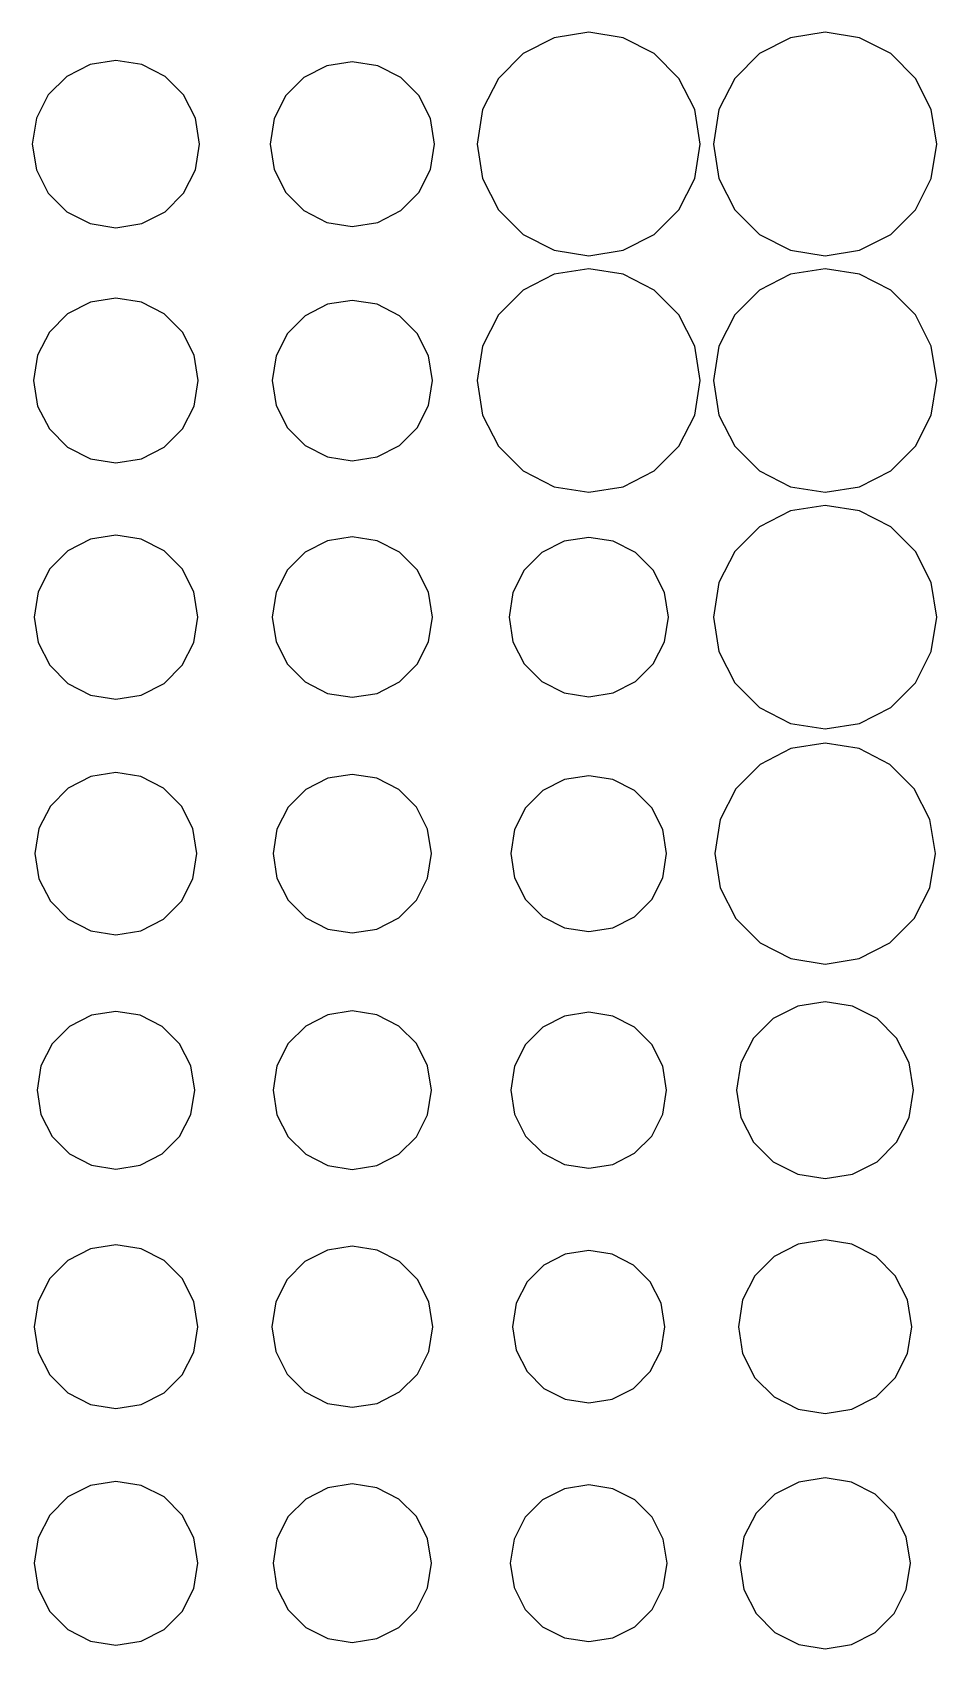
# Model space of a CAD drawing. Header units: metres. Extents: x -319 to 328, y -240 to 246.
# Drawn here: x -227.4 to -158.5, y 122.5 to 245.5 of the extents above; entities that cross this region are included whole.
import ezdxf

# ---------------------------------------------------------------- set-up
doc = ezdxf.new("R2010")
doc.units = ezdxf.units.M

msp = doc.modelspace()

# ---------------------------------------------------------------- linework, layer by layer
for p, q in [((-187.62665, 245.08398, -415.6922), (-189.99617, 243.87665, -415.6922)), ((-185, 245.5, -415.6922), (-187.62665, 245.08398, -415.6922)), ((-182.37335, 245.08398, -415.6922), (-185, 245.5, -415.6922)), ((-180.00383, 243.87665, -415.6922), (-182.37335, 245.08398, -415.6922)), ((-169.62665, 245.08398, -415.6922), (-171.99617, 243.87665, -415.6922)), ((-167, 245.5, -415.6922), (-169.62665, 245.08398, -415.6922)), ((-164.37335, 245.08398, -415.6922), (-167, 245.5, -415.6922)), ((-162.00383, 243.87665, -415.6922), (-164.37335, 245.08398, -415.6922)), ((-189.99617, 243.87665, -415.6922), (-191.87665, 241.99619, -415.6922)), ((-178.12335, 241.99619, -415.6922), (-180.00383, 243.87665, -415.6922)), ((-171.99617, 243.87665, -415.6922), (-173.87665, 241.99619, -415.6922)), ((-160.12335, 241.99619, -415.6922), (-162.00383, 243.87665, -415.6922)), ((-222.9674, 243.05505, -415.6922), (-224.74223, 242.15076, -415.6922)), ((-221, 243.36667, -415.6922), (-222.9674, 243.05505, -415.6922)), ((-219.0326, 243.05505, -415.6922), (-221, 243.36667, -415.6922)), ((-217.25777, 242.15076, -415.6922), (-219.0326, 243.05505, -415.6922)), ((-204.93651, 242.95996, -415.6922), (-206.68346, 242.06982, -415.6922)), ((-203, 243.26666, -415.6922), (-204.93651, 242.95996, -415.6922)), ((-201.06349, 242.95996, -415.6922), (-203, 243.26666, -415.6922)), ((-199.31654, 242.06982, -415.6922), (-201.06349, 242.95996, -415.6922)), ((-224.74223, 242.15076, -415.6922), (-226.15074, 240.74222, -415.6922)), ((-215.84926, 240.74222, -415.6922), (-217.25777, 242.15076, -415.6922)), ((-206.68346, 242.06982, -415.6922), (-208.06984, 240.68344, -415.6922)), ((-197.93016, 240.68344, -415.6922), (-199.31654, 242.06982, -415.6922)), ((-191.87665, 241.99619, -415.6922), (-193.08398, 239.62665, -415.6922)), ((-176.91602, 239.62665, -415.6922), (-178.12335, 241.99619, -415.6922)), ((-173.87665, 241.99619, -415.6922), (-175.08398, 239.62665, -415.6922)), ((-158.91602, 239.62665, -415.6922), (-160.12335, 241.99619, -415.6922)), ((-226.15074, 240.74222, -415.6922), (-227.05505, 238.9674, -415.6922)), ((-214.94495, 238.9674, -415.6922), (-215.84926, 240.74222, -415.6922)), ((-208.06984, 240.68344, -415.6922), (-208.95996, 238.9365, -415.6922)), ((-197.04004, 238.9365, -415.6922), (-197.93016, 240.68344, -415.6922)), ((-227.05505, 238.9674, -415.6922), (-227.36667, 237, -415.6922)), ((-214.63333, 237, -415.6922), (-214.94495, 238.9674, -415.6922)), ((-208.95996, 238.9365, -415.6922), (-209.26666, 237, -415.6922)), ((-196.73334, 237, -415.6922), (-197.04004, 238.9365, -415.6922)), ((-193.08398, 239.62665, -415.6922), (-193.5, 237, -415.6922)), ((-176.5, 237, -415.6922), (-176.91602, 239.62665, -415.6922)), ((-175.08398, 239.62665, -415.6922), (-175.5, 237, -415.6922)), ((-158.5, 237, -415.6922), (-158.91602, 239.62665, -415.6922)), ((-227.36667, 237, -415.6922), (-227.05505, 235.0326, -415.6922)), ((-214.94495, 235.0326, -415.6922), (-214.63333, 237, -415.6922)), ((-209.26666, 237, -415.6922), (-208.95996, 235.0635, -415.6922)), ((-197.04004, 235.0635, -415.6922), (-196.73334, 237, -415.6922)), ((-193.5, 237, -415.6922), (-193.08398, 234.37335, -415.6922)), ((-176.91602, 234.37335, -415.6922), (-176.5, 237, -415.6922)), ((-175.5, 237, -415.6922), (-175.08398, 234.37335, -415.6922)), ((-158.91602, 234.37335, -415.6922), (-158.5, 237, -415.6922)), ((-227.05505, 235.0326, -415.6922), (-226.15074, 233.25778, -415.6922)), ((-215.84926, 233.25775, -415.6922), (-214.94495, 235.0326, -415.6922)), ((-208.95996, 235.0635, -415.6922), (-208.06984, 233.31656, -415.6922)), ((-197.93016, 233.31656, -415.6922), (-197.04004, 235.0635, -415.6922)), ((-193.08398, 234.37335, -415.6922), (-191.87665, 232.00381, -415.6922)), ((-178.12335, 232.00381, -415.6922), (-176.91602, 234.37335, -415.6922)), ((-175.08398, 234.37335, -415.6922), (-173.87665, 232.00381, -415.6922)), ((-160.12335, 232.00381, -415.6922), (-158.91602, 234.37335, -415.6922)), ((-226.15074, 233.25778, -415.6922), (-224.74223, 231.84927, -415.6922)), ((-217.25777, 231.84924, -415.6922), (-215.84926, 233.25775, -415.6922)), ((-208.06984, 233.31656, -415.6922), (-206.68346, 231.93018, -415.6922)), ((-199.31654, 231.93015, -415.6922), (-197.93016, 233.31656, -415.6922)), ((-224.74223, 231.84927, -415.6922), (-222.9674, 230.94495, -415.6922)), ((-219.0326, 230.94495, -415.6922), (-217.25777, 231.84924, -415.6922)), ((-206.68346, 231.93018, -415.6922), (-204.93651, 231.04004, -415.6922)), ((-201.06349, 231.04004, -415.6922), (-199.31654, 231.93015, -415.6922)), ((-191.87665, 232.00381, -415.6922), (-189.99617, 230.12335, -415.6922)), ((-180.00383, 230.12335, -415.6922), (-178.12335, 232.00381, -415.6922)), ((-173.87665, 232.00381, -415.6922), (-171.99617, 230.12335, -415.6922)), ((-162.00383, 230.12335, -415.6922), (-160.12335, 232.00381, -415.6922)), ((-222.9674, 230.94495, -415.6922), (-221, 230.63333, -415.6922)), ((-221, 230.63333, -415.6922), (-219.0326, 230.94495, -415.6922)), ((-204.93651, 231.04004, -415.6922), (-203, 230.73334, -415.6922)), ((-203, 230.73334, -415.6922), (-201.06349, 231.04004, -415.6922)), ((-189.99617, 230.12335, -415.6922), (-187.62665, 228.91602, -415.6922)), ((-182.37335, 228.91602, -415.6922), (-180.00383, 230.12335, -415.6922)), ((-171.99617, 230.12335, -415.6922), (-169.62665, 228.91602, -415.6922)), ((-164.37335, 228.91602, -415.6922), (-162.00383, 230.12335, -415.6922)), ((-187.62665, 228.91602, -415.6922), (-185, 228.5, -415.6922)), ((-185, 228.5, -415.6922), (-182.37335, 228.91602, -415.6922)), ((-169.62665, 228.91602, -415.6922), (-167, 228.5, -415.6922)), ((-167, 228.5, -415.6922), (-164.37335, 228.91602, -415.6922)), ((-187.62665, 227.08398, -415.6922), (-189.99617, 225.87665, -415.6922)), ((-185, 227.5, -415.6922), (-187.62665, 227.08398, -415.6922)), ((-182.37335, 227.08398, -415.6922), (-185, 227.5, -415.6922)), ((-180.00383, 225.87665, -415.6922), (-182.37335, 227.08398, -415.6922)), ((-169.62665, 227.08398, -415.6922), (-171.99617, 225.87665, -415.6922)), ((-167, 227.5, -415.6922), (-169.62665, 227.08398, -415.6922)), ((-164.37335, 227.08398, -415.6922), (-167, 227.5, -415.6922)), ((-162.00383, 225.87665, -415.6922), (-164.37335, 227.08398, -415.6922)), ((-221, 225.26666, -415.6922), (-222.93651, 224.95996, -415.6922)), ((-219.06349, 224.95996, -415.6922), (-221, 225.26666, -415.6922)), ((-203, 225.1, -415.6922), (-204.88501, 224.80145, -415.6922)), ((-201.11499, 224.80145, -415.6922), (-203, 225.1, -415.6922)), ((-189.99617, 225.87665, -415.6922), (-191.87665, 223.99619, -415.6922)), ((-178.12335, 223.99619, -415.6922), (-180.00383, 225.87665, -415.6922)), ((-171.99617, 225.87665, -415.6922), (-173.87665, 223.99619, -415.6922)), ((-160.12335, 223.99619, -415.6922), (-162.00383, 225.87665, -415.6922)), ((-224.68346, 224.06982, -415.6922), (-226.06984, 222.68344, -415.6922)), ((-222.93651, 224.95996, -415.6922), (-224.68346, 224.06982, -415.6922)), ((-217.31654, 224.06982, -415.6922), (-219.06349, 224.95996, -415.6922)), ((-215.93016, 222.68344, -415.6922), (-217.31654, 224.06982, -415.6922)), ((-206.58548, 223.935, -415.6922), (-207.935, 222.58548, -415.6922)), ((-204.88501, 224.80145, -415.6922), (-206.58548, 223.935, -415.6922)), ((-199.41452, 223.935, -415.6922), (-201.11499, 224.80145, -415.6922)), ((-198.065, 222.58548, -415.6922), (-199.41452, 223.935, -415.6922)), ((-191.87665, 223.99619, -415.6922), (-193.08398, 221.62665, -415.6922)), ((-176.91602, 221.62665, -415.6922), (-178.12335, 223.99619, -415.6922)), ((-173.87665, 223.99619, -415.6922), (-175.08398, 221.62665, -415.6922)), ((-158.91602, 221.62665, -415.6922), (-160.12335, 223.99619, -415.6922)), ((-226.06984, 222.68344, -415.6922), (-226.95996, 220.9365, -415.6922)), ((-215.04004, 220.9365, -415.6922), (-215.93016, 222.68344, -415.6922)), ((-207.935, 222.58548, -415.6922), (-208.80145, 220.88501, -415.6922)), ((-197.19855, 220.88501, -415.6922), (-198.065, 222.58548, -415.6922)), ((-193.08398, 221.62665, -415.6922), (-193.5, 219, -415.6922)), ((-176.5, 219, -415.6922), (-176.91602, 221.62665, -415.6922)), ((-175.08398, 221.62665, -415.6922), (-175.5, 219, -415.6922)), ((-158.5, 219, -415.6922), (-158.91602, 221.62665, -415.6922)), ((-226.95996, 220.9365, -415.6922), (-227.26666, 219, -415.6922)), ((-214.73334, 219, -415.6922), (-215.04004, 220.9365, -415.6922)), ((-208.80145, 220.88501, -415.6922), (-209.1, 219, -415.6922)), ((-196.9, 219, -415.6922), (-197.19855, 220.88501, -415.6922)), ((-227.26666, 219, -415.6922), (-226.95996, 217.0635, -415.6922)), ((-215.04004, 217.0635, -415.6922), (-214.73334, 219, -415.6922)), ((-209.1, 219, -415.6922), (-208.80145, 217.11499, -415.6922)), ((-197.19855, 217.11499, -415.6922), (-196.9, 219, -415.6922)), ((-193.5, 219, -415.6922), (-193.08398, 216.37335, -415.6922)), ((-176.91602, 216.37335, -415.6922), (-176.5, 219, -415.6922)), ((-175.5, 219, -415.6922), (-175.08398, 216.37335, -415.6922)), ((-158.91602, 216.37335, -415.6922), (-158.5, 219, -415.6922)), ((-226.95996, 217.0635, -415.6922), (-226.06984, 215.31656, -415.6922)), ((-215.93016, 215.31656, -415.6922), (-215.04004, 217.0635, -415.6922)), ((-208.80145, 217.11499, -415.6922), (-207.935, 215.41452, -415.6922)), ((-198.065, 215.41452, -415.6922), (-197.19855, 217.11499, -415.6922)), ((-226.06984, 215.31656, -415.6922), (-224.68346, 213.93018, -415.6922)), ((-217.31654, 213.93015, -415.6922), (-215.93016, 215.31656, -415.6922)), ((-207.935, 215.41452, -415.6922), (-206.58548, 214.065, -415.6922)), ((-199.41452, 214.065, -415.6922), (-198.065, 215.41452, -415.6922)), ((-193.08398, 216.37335, -415.6922), (-191.87665, 214.00381, -415.6922)), ((-178.12335, 214.00381, -415.6922), (-176.91602, 216.37335, -415.6922)), ((-175.08398, 216.37335, -415.6922), (-173.87665, 214.00381, -415.6922)), ((-160.12335, 214.00381, -415.6922), (-158.91602, 216.37335, -415.6922)), ((-206.58548, 214.065, -415.6922), (-204.88501, 213.19855, -415.6922)), ((-201.11499, 213.19855, -415.6922), (-199.41452, 214.065, -415.6922)), ((-224.68346, 213.93018, -415.6922), (-222.93651, 213.04004, -415.6922)), ((-222.93651, 213.04004, -415.6922), (-221, 212.73334, -415.6922)), ((-221, 212.73334, -415.6922), (-219.06349, 213.04004, -415.6922)), ((-219.06349, 213.04004, -415.6922), (-217.31654, 213.93015, -415.6922)), ((-204.88501, 213.19855, -415.6922), (-203, 212.9, -415.6922)), ((-203, 212.9, -415.6922), (-201.11499, 213.19855, -415.6922)), ((-191.87665, 214.00381, -415.6922), (-189.99617, 212.12335, -415.6922)), ((-180.00383, 212.12335, -415.6922), (-178.12335, 214.00381, -415.6922)), ((-173.87665, 214.00381, -415.6922), (-171.99617, 212.12335, -415.6922)), ((-162.00383, 212.12335, -415.6922), (-160.12335, 214.00381, -415.6922)), ((-189.99617, 212.12335, -415.6922), (-187.62665, 210.91602, -415.6922)), ((-182.37335, 210.91602, -415.6922), (-180.00383, 212.12335, -415.6922)), ((-171.99617, 212.12335, -415.6922), (-169.62665, 210.91602, -415.6922)), ((-164.37335, 210.91602, -415.6922), (-162.00383, 212.12335, -415.6922)), ((-187.62665, 210.91602, -415.6922), (-185, 210.5, -415.6922)), ((-185, 210.5, -415.6922), (-182.37335, 210.91602, -415.6922)), ((-169.62665, 210.91602, -415.6922), (-167, 210.5, -415.6922)), ((-167, 210.5, -415.6922), (-164.37335, 210.91602, -415.6922)), ((-167, 209.5, -415.6922), (-169.62665, 209.08398, -415.6922)), ((-164.37335, 209.08398, -415.6922), (-167, 209.5, -415.6922)), ((-171.99617, 207.87665, -415.6922), (-173.87665, 205.99619, -415.6922)), ((-169.62665, 209.08398, -415.6922), (-171.99617, 207.87665, -415.6922)), ((-162.00383, 207.87665, -415.6922), (-164.37335, 209.08398, -415.6922)), ((-160.12335, 205.99619, -415.6922), (-162.00383, 207.87665, -415.6922)), ((-222.92621, 206.92825, -415.6922), (-224.66386, 206.04288, -415.6922)), ((-221, 207.23334, -415.6922), (-222.92621, 206.92825, -415.6922)), ((-219.07379, 206.92825, -415.6922), (-221, 207.23334, -415.6922)), ((-217.33614, 206.04288, -415.6922), (-219.07379, 206.92825, -415.6922)), ((-204.88501, 206.80145, -415.6922), (-206.58548, 205.935, -415.6922)), ((-203, 207.1, -415.6922), (-204.88501, 206.80145, -415.6922)), ((-201.11499, 206.80145, -415.6922), (-203, 207.1, -415.6922)), ((-199.41452, 205.935, -415.6922), (-201.11499, 206.80145, -415.6922)), ((-186.87471, 206.76974, -415.6922), (-188.5659, 205.90805, -415.6922)), ((-185, 207.06668, -415.6922), (-186.87471, 206.76974, -415.6922)), ((-183.12529, 206.76974, -415.6922), (-185, 207.06668, -415.6922)), ((-181.4341, 205.90805, -415.6922), (-183.12529, 206.76974, -415.6922)), ((-224.66386, 206.04288, -415.6922), (-226.04288, 204.66385, -415.6922)), ((-215.95712, 204.66385, -415.6922), (-217.33614, 206.04288, -415.6922)), ((-206.58548, 205.935, -415.6922), (-207.935, 204.58548, -415.6922)), ((-198.065, 204.58548, -415.6922), (-199.41452, 205.935, -415.6922)), ((-188.5659, 205.90805, -415.6922), (-189.90804, 204.56589, -415.6922)), ((-180.09196, 204.56589, -415.6922), (-181.4341, 205.90805, -415.6922)), ((-173.87665, 205.99619, -415.6922), (-175.08398, 203.62665, -415.6922)), ((-158.91602, 203.62665, -415.6922), (-160.12335, 205.99619, -415.6922)), ((-226.04288, 204.66385, -415.6922), (-226.92825, 202.92621, -415.6922)), ((-215.07175, 202.92621, -415.6922), (-215.95712, 204.66385, -415.6922)), ((-207.935, 204.58548, -415.6922), (-208.80145, 202.88501, -415.6922)), ((-197.19855, 202.88501, -415.6922), (-198.065, 204.58548, -415.6922)), ((-189.90804, 204.56589, -415.6922), (-190.76974, 202.8747, -415.6922)), ((-179.23026, 202.8747, -415.6922), (-180.09196, 204.56589, -415.6922)), ((-175.08398, 203.62665, -415.6922), (-175.5, 201, -415.6922)), ((-158.5, 201, -415.6922), (-158.91602, 203.62665, -415.6922)), ((-226.92825, 202.92621, -415.6922), (-227.23334, 201, -415.6922)), ((-214.76666, 201, -415.6922), (-215.07175, 202.92621, -415.6922)), ((-208.80145, 202.88501, -415.6922), (-209.1, 201, -415.6922)), ((-196.9, 201, -415.6922), (-197.19855, 202.88501, -415.6922)), ((-190.76974, 202.8747, -415.6922), (-191.06667, 201, -415.6922)), ((-178.93333, 201, -415.6922), (-179.23026, 202.8747, -415.6922)), ((-227.23334, 201, -415.6922), (-226.92825, 199.07379, -415.6922)), ((-215.07175, 199.07379, -415.6922), (-214.76666, 201, -415.6922)), ((-209.1, 201, -415.6922), (-208.80145, 199.11499, -415.6922)), ((-197.19855, 199.11499, -415.6922), (-196.9, 201, -415.6922)), ((-191.06667, 201, -415.6922), (-190.76974, 199.1253, -415.6922)), ((-179.23026, 199.1253, -415.6922), (-178.93333, 201, -415.6922)), ((-175.5, 201, -415.6922), (-175.08398, 198.37335, -415.6922)), ((-158.91602, 198.37335, -415.6922), (-158.5, 201, -415.6922)), ((-226.92825, 199.07379, -415.6922), (-226.04288, 197.33615, -415.6922)), ((-215.95712, 197.33615, -415.6922), (-215.07175, 199.07379, -415.6922)), ((-208.80145, 199.11499, -415.6922), (-207.935, 197.41452, -415.6922)), ((-198.065, 197.41452, -415.6922), (-197.19855, 199.11499, -415.6922)), ((-190.76974, 199.1253, -415.6922), (-189.90804, 197.43411, -415.6922)), ((-180.09196, 197.43411, -415.6922), (-179.23026, 199.1253, -415.6922)), ((-175.08398, 198.37335, -415.6922), (-173.87665, 196.00381, -415.6922)), ((-160.12335, 196.00381, -415.6922), (-158.91602, 198.37335, -415.6922)), ((-226.04288, 197.33615, -415.6922), (-224.66386, 195.95712, -415.6922)), ((-217.33615, 195.95712, -415.6922), (-215.95712, 197.33615, -415.6922)), ((-207.935, 197.41452, -415.6922), (-206.58548, 196.065, -415.6922)), ((-199.41452, 196.065, -415.6922), (-198.065, 197.41452, -415.6922)), ((-189.90804, 197.43411, -415.6922), (-188.5659, 196.09198, -415.6922)), ((-181.4341, 196.09195, -415.6922), (-180.09196, 197.43411, -415.6922)), ((-224.66386, 195.95712, -415.6922), (-222.92621, 195.07175, -415.6922)), ((-219.07379, 195.07175, -415.6922), (-217.33615, 195.95712, -415.6922)), ((-206.58548, 196.065, -415.6922), (-204.88501, 195.19855, -415.6922)), ((-201.11499, 195.19855, -415.6922), (-199.41452, 196.065, -415.6922)), ((-188.5659, 196.09198, -415.6922), (-186.87471, 195.23026, -415.6922)), ((-183.12529, 195.23026, -415.6922), (-181.4341, 196.09195, -415.6922)), ((-173.87665, 196.00381, -415.6922), (-171.99617, 194.12335, -415.6922)), ((-162.00383, 194.12335, -415.6922), (-160.12335, 196.00381, -415.6922)), ((-222.92621, 195.07175, -415.6922), (-221, 194.76666, -415.6922)), ((-221, 194.76666, -415.6922), (-219.07379, 195.07175, -415.6922)), ((-204.88501, 195.19855, -415.6922), (-203, 194.9, -415.6922)), ((-203, 194.9, -415.6922), (-201.11499, 195.19855, -415.6922)), ((-186.87471, 195.23026, -415.6922), (-185, 194.93332, -415.6922)), ((-185, 194.93332, -415.6922), (-183.12529, 195.23026, -415.6922)), ((-171.99617, 194.12335, -415.6922), (-169.62665, 192.91602, -415.6922)), ((-164.37335, 192.91602, -415.6922), (-162.00383, 194.12335, -415.6922)), ((-169.62665, 192.91602, -415.6922), (-167, 192.5, -415.6922)), ((-167, 192.5, -415.6922), (-164.37335, 192.91602, -415.6922)), ((-169.59575, 190.98886, -415.6922), (-171.9374, 189.79575, -415.6922)), ((-167, 191.4, -415.6922), (-169.59575, 190.98886, -415.6922)), ((-164.40425, 190.98886, -415.6922), (-167, 191.4, -415.6922)), ((-162.0626, 189.79575, -415.6922), (-164.40425, 190.98886, -415.6922)), ((-171.9374, 189.79575, -415.6922), (-173.79575, 187.93741, -415.6922)), ((-160.20425, 187.93741, -415.6922), (-162.0626, 189.79575, -415.6922)), ((-222.90561, 188.86484, -415.6922), (-224.62466, 187.98895, -415.6922)), ((-221, 189.16666, -415.6922), (-222.90561, 188.86484, -415.6922)), ((-219.09439, 188.86484, -415.6922), (-221, 189.16666, -415.6922)), ((-217.37532, 187.98895, -415.6922), (-219.09439, 188.86484, -415.6922)), ((-204.86441, 188.73804, -415.6922), (-206.5463, 187.88107, -415.6922)), ((-203, 189.03333, -415.6922), (-204.86441, 188.73804, -415.6922)), ((-201.13559, 188.73804, -415.6922), (-203, 189.03333, -415.6922)), ((-199.4537, 187.88107, -415.6922), (-201.13559, 188.73804, -415.6922)), ((-186.8335, 188.64294, -415.6922), (-188.48752, 187.80017, -415.6922)), ((-185, 188.93332, -415.6922), (-186.8335, 188.64294, -415.6922)), ((-183.1665, 188.64294, -415.6922), (-185, 188.93332, -415.6922)), ((-181.51247, 187.80017, -415.6922), (-183.1665, 188.64294, -415.6922)), ((-224.62466, 187.98895, -415.6922), (-225.98894, 186.62466, -415.6922)), ((-216.01106, 186.62466, -415.6922), (-217.37532, 187.98895, -415.6922)), ((-206.5463, 187.88107, -415.6922), (-207.88107, 186.5463, -415.6922)), ((-198.11893, 186.5463, -415.6922), (-199.4537, 187.88107, -415.6922)), ((-188.48752, 187.80017, -415.6922), (-189.80017, 186.48752, -415.6922)), ((-180.19983, 186.48752, -415.6922), (-181.51247, 187.80017, -415.6922)), ((-173.79575, 187.93741, -415.6922), (-174.98888, 185.59573, -415.6922)), ((-159.01112, 185.59573, -415.6922), (-160.20425, 187.93741, -415.6922)), ((-225.98894, 186.62466, -415.6922), (-226.86484, 184.90561, -415.6922)), ((-215.13516, 184.90561, -415.6922), (-216.01106, 186.62466, -415.6922)), ((-207.88107, 186.5463, -415.6922), (-208.73804, 184.86441, -415.6922)), ((-197.26196, 184.86441, -415.6922), (-198.11893, 186.5463, -415.6922)), ((-189.80017, 186.48752, -415.6922), (-190.64293, 184.8335, -415.6922)), ((-179.35707, 184.8335, -415.6922), (-180.19983, 186.48752, -415.6922)), ((-226.86484, 184.90561, -415.6922), (-227.16666, 183, -415.6922)), ((-214.83334, 183, -415.6922), (-215.13516, 184.90561, -415.6922)), ((-208.73804, 184.86441, -415.6922), (-209.03333, 183, -415.6922)), ((-196.96667, 183, -415.6922), (-197.26196, 184.86441, -415.6922)), ((-190.64293, 184.8335, -415.6922), (-190.93333, 183, -415.6922)), ((-179.06667, 183, -415.6922), (-179.35707, 184.8335, -415.6922)), ((-174.98888, 185.59573, -415.6922), (-175.4, 183, -415.6922)), ((-158.6, 183, -415.6922), (-159.01112, 185.59573, -415.6922)), ((-227.16666, 183, -415.6922), (-226.86484, 181.09439, -415.6922)), ((-215.13516, 181.09439, -415.6922), (-214.83334, 183, -415.6922)), ((-209.03333, 183, -415.6922), (-208.73804, 181.13559, -415.6922)), ((-197.26196, 181.13559, -415.6922), (-196.96667, 183, -415.6922)), ((-190.93333, 183, -415.6922), (-190.64293, 181.1665, -415.6922)), ((-179.35707, 181.1665, -415.6922), (-179.06667, 183, -415.6922)), ((-175.4, 183, -415.6922), (-174.98888, 180.40427, -415.6922)), ((-159.01112, 180.40427, -415.6922), (-158.6, 183, -415.6922)), ((-226.86484, 181.09439, -415.6922), (-225.98894, 179.37534, -415.6922)), ((-216.01106, 179.37534, -415.6922), (-215.13516, 181.09439, -415.6922)), ((-208.73804, 181.13559, -415.6922), (-207.88107, 179.4537, -415.6922)), ((-198.11893, 179.4537, -415.6922), (-197.26196, 181.13559, -415.6922)), ((-190.64293, 181.1665, -415.6922), (-189.80017, 179.51248, -415.6922)), ((-180.19983, 179.51248, -415.6922), (-179.35707, 181.1665, -415.6922)), ((-174.98888, 180.40427, -415.6922), (-173.79575, 178.06259, -415.6922)), ((-160.20425, 178.06259, -415.6922), (-159.01112, 180.40427, -415.6922)), ((-225.98894, 179.37534, -415.6922), (-224.62468, 178.01108, -415.6922)), ((-217.37534, 178.01105, -415.6922), (-216.01106, 179.37534, -415.6922)), ((-207.88107, 179.4537, -415.6922), (-206.5463, 178.11893, -415.6922)), ((-199.4537, 178.11893, -415.6922), (-198.11893, 179.4537, -415.6922)), ((-189.80017, 179.51248, -415.6922), (-188.48753, 178.19983, -415.6922)), ((-181.51248, 178.19983, -415.6922), (-180.19983, 179.51248, -415.6922)), ((-224.62468, 178.01108, -415.6922), (-222.90561, 177.13516, -415.6922)), ((-222.90561, 177.13516, -415.6922), (-221, 176.83334, -415.6922)), ((-221, 176.83334, -415.6922), (-219.09439, 177.13516, -415.6922)), ((-219.09439, 177.13516, -415.6922), (-217.37534, 178.01105, -415.6922)), ((-206.5463, 178.11893, -415.6922), (-204.86441, 177.26196, -415.6922)), ((-204.86441, 177.26196, -415.6922), (-203, 176.96667, -415.6922)), ((-203, 176.96667, -415.6922), (-201.13559, 177.26196, -415.6922)), ((-201.13559, 177.26196, -415.6922), (-199.4537, 178.11893, -415.6922)), ((-188.48753, 178.19983, -415.6922), (-186.8335, 177.35706, -415.6922)), ((-186.8335, 177.35706, -415.6922), (-185, 177.06668, -415.6922)), ((-185, 177.06668, -415.6922), (-183.1665, 177.35706, -415.6922)), ((-183.1665, 177.35706, -415.6922), (-181.51248, 178.19983, -415.6922)), ((-173.79575, 178.06259, -415.6922), (-171.9374, 176.20425, -415.6922)), ((-162.0626, 176.20425, -415.6922), (-160.20425, 178.06259, -415.6922)), ((-171.9374, 176.20425, -415.6922), (-169.59575, 175.01114, -415.6922)), ((-164.40425, 175.01114, -415.6922), (-162.0626, 176.20425, -415.6922)), ((-169.59575, 175.01114, -415.6922), (-167, 174.6, -415.6922)), ((-167, 174.6, -415.6922), (-164.40425, 175.01114, -415.6922)), ((-221, 171, -415.6922), (-222.8541, 170.70633, -415.6922)), ((-219.1459, 170.70633, -415.6922), (-221, 171, -415.6922)), ((-203, 171.03333, -415.6922), (-204.86441, 170.73804, -415.6922)), ((-201.13559, 170.73804, -415.6922), (-203, 171.03333, -415.6922)), ((-169.08072, 171.40378, -415.6922), (-170.95775, 170.44739, -415.6922)), ((-167, 171.73334, -415.6922), (-169.08072, 171.40378, -415.6922)), ((-164.91928, 171.40378, -415.6922), (-167, 171.73334, -415.6922)), ((-163.04225, 170.44739, -415.6922), (-164.91928, 171.40378, -415.6922)), ((-224.5267, 169.8541, -415.6922), (-225.8541, 168.5267, -415.6922)), ((-222.8541, 170.70633, -415.6922), (-224.5267, 169.8541, -415.6922)), ((-217.4733, 169.8541, -415.6922), (-219.1459, 170.70633, -415.6922)), ((-216.1459, 168.5267, -415.6922), (-217.4733, 169.8541, -415.6922)), ((-206.5463, 169.88107, -415.6922), (-207.88107, 168.5463, -415.6922)), ((-204.86441, 170.73804, -415.6922), (-206.5463, 169.88107, -415.6922)), ((-199.4537, 169.88107, -415.6922), (-201.13559, 170.73804, -415.6922)), ((-198.11893, 168.5463, -415.6922), (-199.4537, 169.88107, -415.6922)), ((-188.48752, 169.80017, -415.6922), (-189.80017, 168.48752, -415.6922)), ((-186.8335, 170.64294, -415.6922), (-188.48752, 169.80017, -415.6922)), ((-185, 170.93332, -415.6922), (-186.8335, 170.64294, -415.6922)), ((-183.1665, 170.64294, -415.6922), (-185, 170.93332, -415.6922)), ((-181.51247, 169.80017, -415.6922), (-183.1665, 170.64294, -415.6922)), ((-180.19983, 168.48752, -415.6922), (-181.51247, 169.80017, -415.6922)), ((-170.95775, 170.44739, -415.6922), (-172.44739, 168.95776, -415.6922)), ((-161.55261, 168.95776, -415.6922), (-163.04225, 170.44739, -415.6922)), ((-225.8541, 168.5267, -415.6922), (-226.70633, 166.8541, -415.6922)), ((-215.29367, 166.8541, -415.6922), (-216.1459, 168.5267, -415.6922)), ((-207.88107, 168.5463, -415.6922), (-208.73804, 166.86441, -415.6922)), ((-197.26196, 166.86441, -415.6922), (-198.11893, 168.5463, -415.6922)), ((-172.44739, 168.95776, -415.6922), (-173.40378, 167.08072, -415.6922)), ((-160.59622, 167.08072, -415.6922), (-161.55261, 168.95776, -415.6922)), ((-189.80017, 168.48752, -415.6922), (-190.64293, 166.8335, -415.6922)), ((-179.35707, 166.8335, -415.6922), (-180.19983, 168.48752, -415.6922)), ((-226.70633, 166.8541, -415.6922), (-227, 165, -415.6922)), ((-215, 165, -415.6922), (-215.29367, 166.8541, -415.6922)), ((-208.73804, 166.86441, -415.6922), (-209.03333, 165, -415.6922)), ((-196.96667, 165, -415.6922), (-197.26196, 166.86441, -415.6922)), ((-190.64293, 166.8335, -415.6922), (-190.93333, 165, -415.6922)), ((-179.06667, 165, -415.6922), (-179.35707, 166.8335, -415.6922)), ((-173.40378, 167.08072, -415.6922), (-173.73334, 165, -415.6922)), ((-160.26666, 165, -415.6922), (-160.59622, 167.08072, -415.6922)), ((-227, 165, -415.6922), (-226.70633, 163.1459, -415.6922)), ((-215.29367, 163.1459, -415.6922), (-215, 165, -415.6922)), ((-209.03333, 165, -415.6922), (-208.73804, 163.13559, -415.6922)), ((-197.26196, 163.13559, -415.6922), (-196.96667, 165, -415.6922)), ((-190.93333, 165, -415.6922), (-190.64293, 163.1665, -415.6922)), ((-179.35707, 163.1665, -415.6922), (-179.06667, 165, -415.6922)), ((-173.73334, 165, -415.6922), (-173.40378, 162.91928, -415.6922)), ((-160.59622, 162.91928, -415.6922), (-160.26666, 165, -415.6922)), ((-226.70633, 163.1459, -415.6922), (-225.8541, 161.4733, -415.6922)), ((-216.1459, 161.4733, -415.6922), (-215.29367, 163.1459, -415.6922)), ((-208.73804, 163.13559, -415.6922), (-207.88107, 161.4537, -415.6922)), ((-198.11893, 161.4537, -415.6922), (-197.26196, 163.13559, -415.6922)), ((-190.64293, 163.1665, -415.6922), (-189.80017, 161.51248, -415.6922)), ((-180.19983, 161.51248, -415.6922), (-179.35707, 163.1665, -415.6922)), ((-173.40378, 162.91928, -415.6922), (-172.44739, 161.04224, -415.6922)), ((-161.55261, 161.04224, -415.6922), (-160.59622, 162.91928, -415.6922)), ((-225.8541, 161.4733, -415.6922), (-224.5267, 160.1459, -415.6922)), ((-217.4733, 160.1459, -415.6922), (-216.1459, 161.4733, -415.6922)), ((-207.88107, 161.4537, -415.6922), (-206.5463, 160.11893, -415.6922)), ((-199.4537, 160.11893, -415.6922), (-198.11893, 161.4537, -415.6922)), ((-189.80017, 161.51248, -415.6922), (-188.48753, 160.19983, -415.6922)), ((-181.51248, 160.19983, -415.6922), (-180.19983, 161.51248, -415.6922)), ((-224.5267, 160.1459, -415.6922), (-222.8541, 159.29367, -415.6922)), ((-219.1459, 159.29367, -415.6922), (-217.4733, 160.1459, -415.6922)), ((-206.5463, 160.11893, -415.6922), (-204.86441, 159.26196, -415.6922)), ((-201.13559, 159.26196, -415.6922), (-199.4537, 160.11893, -415.6922)), ((-188.48753, 160.19983, -415.6922), (-186.8335, 159.35706, -415.6922)), ((-183.1665, 159.35706, -415.6922), (-181.51248, 160.19983, -415.6922)), ((-172.44739, 161.04224, -415.6922), (-170.95775, 159.55261, -415.6922)), ((-163.04225, 159.55261, -415.6922), (-161.55261, 161.04224, -415.6922)), ((-222.8541, 159.29367, -415.6922), (-221, 159, -415.6922)), ((-221, 159, -415.6922), (-219.1459, 159.29367, -415.6922)), ((-204.86441, 159.26196, -415.6922), (-203, 158.96667, -415.6922)), ((-203, 158.96667, -415.6922), (-201.13559, 159.26196, -415.6922)), ((-186.8335, 159.35706, -415.6922), (-185, 159.06668, -415.6922)), ((-185, 159.06668, -415.6922), (-183.1665, 159.35706, -415.6922)), ((-170.95775, 159.55261, -415.6922), (-169.08072, 158.59622, -415.6922)), ((-164.91928, 158.59622, -415.6922), (-163.04225, 159.55261, -415.6922)), ((-169.08072, 158.59622, -415.6922), (-167, 158.26666, -415.6922)), ((-167, 158.26666, -415.6922), (-164.91928, 158.59622, -415.6922)), ((-222.92621, 152.92825, -415.6922), (-224.66386, 152.04288, -415.6922)), ((-221, 153.23334, -415.6922), (-222.92621, 152.92825, -415.6922)), ((-219.07379, 152.92825, -415.6922), (-221, 153.23334, -415.6922)), ((-217.33614, 152.04288, -415.6922), (-219.07379, 152.92825, -415.6922)), ((-204.8953, 152.83316, -415.6922), (-206.60507, 151.96198, -415.6922)), ((-203, 153.13333, -415.6922), (-204.8953, 152.83316, -415.6922)), ((-201.1047, 152.83316, -415.6922), (-203, 153.13333, -415.6922)), ((-199.39493, 151.96198, -415.6922), (-201.1047, 152.83316, -415.6922)), ((-185, 152.79999, -415.6922), (-186.7923, 152.51611, -415.6922)), ((-183.2077, 152.51611, -415.6922), (-185, 152.79999, -415.6922)), ((-169.0395, 153.27698, -415.6922), (-170.87938, 152.33951, -415.6922)), ((-167, 153.6, -415.6922), (-169.0395, 153.27698, -415.6922)), ((-164.9605, 153.27698, -415.6922), (-167, 153.6, -415.6922)), ((-163.12062, 152.33951, -415.6922), (-164.9605, 153.27698, -415.6922)), ((-224.66386, 152.04288, -415.6922), (-226.04288, 150.66385, -415.6922)), ((-215.95712, 150.66385, -415.6922), (-217.33614, 152.04288, -415.6922)), ((-206.60507, 151.96198, -415.6922), (-207.96198, 150.60507, -415.6922)), ((-198.03802, 150.60507, -415.6922), (-199.39493, 151.96198, -415.6922)), ((-188.40915, 151.69229, -415.6922), (-189.69229, 150.40915, -415.6922)), ((-186.7923, 152.51611, -415.6922), (-188.40915, 151.69229, -415.6922)), ((-181.59085, 151.69229, -415.6922), (-183.2077, 152.51611, -415.6922)), ((-180.30771, 150.40915, -415.6922), (-181.59085, 151.69229, -415.6922)), ((-170.87938, 152.33951, -415.6922), (-172.33951, 150.8794, -415.6922)), ((-161.66049, 150.8794, -415.6922), (-163.12062, 152.33951, -415.6922)), ((-226.04288, 150.66385, -415.6922), (-226.92825, 148.92621, -415.6922)), ((-215.07175, 148.92621, -415.6922), (-215.95712, 150.66385, -415.6922)), ((-207.96198, 150.60507, -415.6922), (-208.83315, 148.8953, -415.6922)), ((-197.16685, 148.8953, -415.6922), (-198.03802, 150.60507, -415.6922)), ((-189.69229, 150.40915, -415.6922), (-190.51613, 148.7923, -415.6922)), ((-179.48387, 148.7923, -415.6922), (-180.30771, 150.40915, -415.6922)), ((-172.33951, 150.8794, -415.6922), (-173.27698, 149.03952, -415.6922)), ((-160.72302, 149.03952, -415.6922), (-161.66049, 150.8794, -415.6922)), ((-226.92825, 148.92621, -415.6922), (-227.23334, 147, -415.6922)), ((-214.76666, 147, -415.6922), (-215.07175, 148.92621, -415.6922)), ((-208.83315, 148.8953, -415.6922), (-209.13333, 147, -415.6922)), ((-196.86667, 147, -415.6922), (-197.16685, 148.8953, -415.6922)), ((-173.27698, 149.03952, -415.6922), (-173.6, 147, -415.6922)), ((-160.4, 147, -415.6922), (-160.72302, 149.03952, -415.6922)), ((-190.51613, 148.7923, -415.6922), (-190.8, 147, -415.6922)), ((-179.2, 147, -415.6922), (-179.48387, 148.7923, -415.6922)), ((-227.23334, 147, -415.6922), (-226.92825, 145.07379, -415.6922)), ((-215.07175, 145.07379, -415.6922), (-214.76666, 147, -415.6922)), ((-209.13333, 147, -415.6922), (-208.83315, 145.1047, -415.6922)), ((-197.16685, 145.1047, -415.6922), (-196.86667, 147, -415.6922)), ((-190.8, 147, -415.6922), (-190.51613, 145.2077, -415.6922)), ((-179.48387, 145.2077, -415.6922), (-179.2, 147, -415.6922)), ((-173.6, 147, -415.6922), (-173.27698, 144.96048, -415.6922)), ((-160.72302, 144.96048, -415.6922), (-160.4, 147, -415.6922)), ((-190.51613, 145.2077, -415.6922), (-189.69229, 143.59085, -415.6922)), ((-180.30771, 143.59085, -415.6922), (-179.48387, 145.2077, -415.6922)), ((-226.92825, 145.07379, -415.6922), (-226.04288, 143.33615, -415.6922)), ((-215.95712, 143.33615, -415.6922), (-215.07175, 145.07379, -415.6922)), ((-208.83315, 145.1047, -415.6922), (-207.96198, 143.39493, -415.6922)), ((-198.03802, 143.39493, -415.6922), (-197.16685, 145.1047, -415.6922)), ((-173.27698, 144.96048, -415.6922), (-172.33951, 143.1206, -415.6922)), ((-161.66049, 143.1206, -415.6922), (-160.72302, 144.96048, -415.6922)), ((-226.04288, 143.33615, -415.6922), (-224.66386, 141.95712, -415.6922)), ((-217.33615, 141.95712, -415.6922), (-215.95712, 143.33615, -415.6922)), ((-207.96198, 143.39493, -415.6922), (-206.60509, 142.03802, -415.6922)), ((-199.39493, 142.03802, -415.6922), (-198.03802, 143.39493, -415.6922)), ((-189.69229, 143.59085, -415.6922), (-188.40915, 142.30771, -415.6922)), ((-181.59085, 142.30771, -415.6922), (-180.30771, 143.59085, -415.6922)), ((-172.33951, 143.1206, -415.6922), (-170.87938, 141.66049, -415.6922)), ((-163.12062, 141.66049, -415.6922), (-161.66049, 143.1206, -415.6922)), ((-224.66386, 141.95712, -415.6922), (-222.92621, 141.07175, -415.6922)), ((-219.07379, 141.07175, -415.6922), (-217.33615, 141.95712, -415.6922)), ((-206.60509, 142.03802, -415.6922), (-204.8953, 141.16684, -415.6922)), ((-201.1047, 141.16684, -415.6922), (-199.39493, 142.03802, -415.6922)), ((-188.40915, 142.30771, -415.6922), (-186.7923, 141.48389, -415.6922)), ((-186.7923, 141.48389, -415.6922), (-185, 141.20001, -415.6922)), ((-185, 141.20001, -415.6922), (-183.2077, 141.48389, -415.6922)), ((-183.2077, 141.48389, -415.6922), (-181.59085, 142.30771, -415.6922)), ((-170.87938, 141.66049, -415.6922), (-169.03952, 140.72302, -415.6922)), ((-164.96048, 140.72302, -415.6922), (-163.12062, 141.66049, -415.6922)), ((-222.92621, 141.07175, -415.6922), (-221, 140.76666, -415.6922)), ((-221, 140.76666, -415.6922), (-219.07379, 141.07175, -415.6922)), ((-204.8953, 141.16684, -415.6922), (-203, 140.86667, -415.6922)), ((-203, 140.86667, -415.6922), (-201.1047, 141.16684, -415.6922)), ((-169.03952, 140.72302, -415.6922), (-167, 140.4, -415.6922)), ((-167, 140.4, -415.6922), (-164.96048, 140.72302, -415.6922)), ((-167, 135.5, -415.6922), (-169.0086, 135.18185, -415.6922)), ((-164.9914, 135.18185, -415.6922), (-167, 135.5, -415.6922)), ((-222.92621, 134.92825, -415.6922), (-224.66386, 134.04288, -415.6922)), ((-221, 135.23334, -415.6922), (-222.92621, 134.92825, -415.6922)), ((-219.07379, 134.92825, -415.6922), (-221, 135.23334, -415.6922)), ((-217.33614, 134.04288, -415.6922), (-219.07379, 134.92825, -415.6922)), ((-204.86441, 134.73804, -415.6922), (-206.5463, 133.88107, -415.6922)), ((-203, 135.03333, -415.6922), (-204.86441, 134.73804, -415.6922)), ((-201.13559, 134.73804, -415.6922), (-203, 135.03333, -415.6922)), ((-199.4537, 133.88107, -415.6922), (-201.13559, 134.73804, -415.6922)), ((-186.8438, 134.67462, -415.6922), (-188.50711, 133.82715, -415.6922)), ((-185, 134.96667, -415.6922), (-186.8438, 134.67462, -415.6922)), ((-183.1562, 134.67462, -415.6922), (-185, 134.96667, -415.6922)), ((-181.49287, 133.82715, -415.6922), (-183.1562, 134.67462, -415.6922)), ((-170.8206, 134.2586, -415.6922), (-172.2586, 132.82062, -415.6922)), ((-169.0086, 135.18185, -415.6922), (-170.8206, 134.2586, -415.6922)), ((-163.1794, 134.2586, -415.6922), (-164.9914, 135.18185, -415.6922)), ((-161.7414, 132.82062, -415.6922), (-163.1794, 134.2586, -415.6922)), ((-224.66386, 134.04288, -415.6922), (-226.04288, 132.66385, -415.6922)), ((-215.95712, 132.66385, -415.6922), (-217.33614, 134.04288, -415.6922)), ((-206.5463, 133.88107, -415.6922), (-207.88107, 132.5463, -415.6922)), ((-198.11893, 132.5463, -415.6922), (-199.4537, 133.88107, -415.6922)), ((-188.50711, 133.82715, -415.6922), (-189.82713, 132.50711, -415.6922)), ((-180.17287, 132.50711, -415.6922), (-181.49287, 133.82715, -415.6922)), ((-226.04288, 132.66385, -415.6922), (-226.92825, 130.92621, -415.6922)), ((-215.07175, 130.92621, -415.6922), (-215.95712, 132.66385, -415.6922)), ((-207.88107, 132.5463, -415.6922), (-208.73804, 130.86441, -415.6922)), ((-197.26196, 130.86441, -415.6922), (-198.11893, 132.5463, -415.6922)), ((-189.82713, 132.50711, -415.6922), (-190.67464, 130.84381, -415.6922)), ((-179.32536, 130.84381, -415.6922), (-180.17287, 132.50711, -415.6922)), ((-172.2586, 132.82062, -415.6922), (-173.18187, 131.0086, -415.6922)), ((-160.81813, 131.0086, -415.6922), (-161.7414, 132.82062, -415.6922)), ((-226.92825, 130.92621, -415.6922), (-227.23334, 129, -415.6922)), ((-214.76666, 129, -415.6922), (-215.07175, 130.92621, -415.6922)), ((-208.73804, 130.86441, -415.6922), (-209.03333, 129, -415.6922)), ((-196.96667, 129, -415.6922), (-197.26196, 130.86441, -415.6922)), ((-190.67464, 130.84381, -415.6922), (-190.96666, 129, -415.6922)), ((-179.03334, 129, -415.6922), (-179.32536, 130.84381, -415.6922)), ((-173.18187, 131.0086, -415.6922), (-173.5, 129, -415.6922)), ((-160.5, 129, -415.6922), (-160.81813, 131.0086, -415.6922)), ((-227.23334, 129, -415.6922), (-226.92825, 127.07379, -415.6922)), ((-215.07175, 127.07379, -415.6922), (-214.76666, 129, -415.6922)), ((-209.03333, 129, -415.6922), (-208.73804, 127.13559, -415.6922)), ((-197.26196, 127.13559, -415.6922), (-196.96667, 129, -415.6922)), ((-190.96666, 129, -415.6922), (-190.67464, 127.15619, -415.6922)), ((-179.32536, 127.15619, -415.6922), (-179.03334, 129, -415.6922)), ((-173.5, 129, -415.6922), (-173.18187, 126.991394, -415.6922)), ((-160.81813, 126.991394, -415.6922), (-160.5, 129, -415.6922)), ((-226.92825, 127.07379, -415.6922), (-226.04288, 125.33615, -415.6922)), ((-215.95712, 125.33615, -415.6922), (-215.07175, 127.07379, -415.6922)), ((-208.73804, 127.13559, -415.6922), (-207.88107, 125.453705, -415.6922)), ((-198.11893, 125.453705, -415.6922), (-197.26196, 127.13559, -415.6922)), ((-190.67464, 127.15619, -415.6922), (-189.82713, 125.49289, -415.6922)), ((-180.17287, 125.49289, -415.6922), (-179.32536, 127.15619, -415.6922)), ((-173.18187, 126.991394, -415.6922), (-172.2586, 125.17938, -415.6922)), ((-161.7414, 125.17938, -415.6922), (-160.81813, 126.991394, -415.6922)), ((-189.82713, 125.49289, -415.6922), (-188.50713, 124.17285, -415.6922)), ((-181.49289, 124.17285, -415.6922), (-180.17287, 125.49289, -415.6922)), ((-226.04288, 125.33615, -415.6922), (-224.66386, 123.95712, -415.6922)), ((-217.33615, 123.95712, -415.6922), (-215.95712, 125.33615, -415.6922)), ((-207.88107, 125.453705, -415.6922), (-206.5463, 124.11893, -415.6922)), ((-199.4537, 124.11893, -415.6922), (-198.11893, 125.453705, -415.6922)), ((-172.2586, 125.17938, -415.6922), (-170.8206, 123.741394, -415.6922)), ((-163.1794, 123.741394, -415.6922), (-161.7414, 125.17938, -415.6922)), ((-224.66386, 123.95712, -415.6922), (-222.92621, 123.07175, -415.6922)), ((-222.92621, 123.07175, -415.6922), (-221, 122.76666, -415.6922)), ((-221, 122.76666, -415.6922), (-219.07379, 123.07175, -415.6922)), ((-219.07379, 123.07175, -415.6922), (-217.33615, 123.95712, -415.6922)), ((-206.5463, 124.11893, -415.6922), (-204.86441, 123.26196, -415.6922)), ((-204.86441, 123.26196, -415.6922), (-203, 122.966675, -415.6922)), ((-203, 122.966675, -415.6922), (-201.13559, 123.26196, -415.6922)), ((-201.13559, 123.26196, -415.6922), (-199.4537, 124.11893, -415.6922)), ((-188.50713, 124.17285, -415.6922), (-186.8438, 123.32538, -415.6922)), ((-186.8438, 123.32538, -415.6922), (-185, 123.033325, -415.6922)), ((-185, 123.033325, -415.6922), (-183.1562, 123.32538, -415.6922)), ((-183.1562, 123.32538, -415.6922), (-181.49289, 124.17285, -415.6922)), ((-170.8206, 123.741394, -415.6922), (-169.0086, 122.818146, -415.6922)), ((-164.9914, 122.818146, -415.6922), (-163.1794, 123.741394, -415.6922)), ((-169.0086, 122.818146, -415.6922), (-167, 122.5, -415.6922)), ((-167, 122.5, -415.6922), (-164.9914, 122.818146, -415.6922))]:
    msp.add_line(p, q)

doc.saveas('drawing.dxf')
